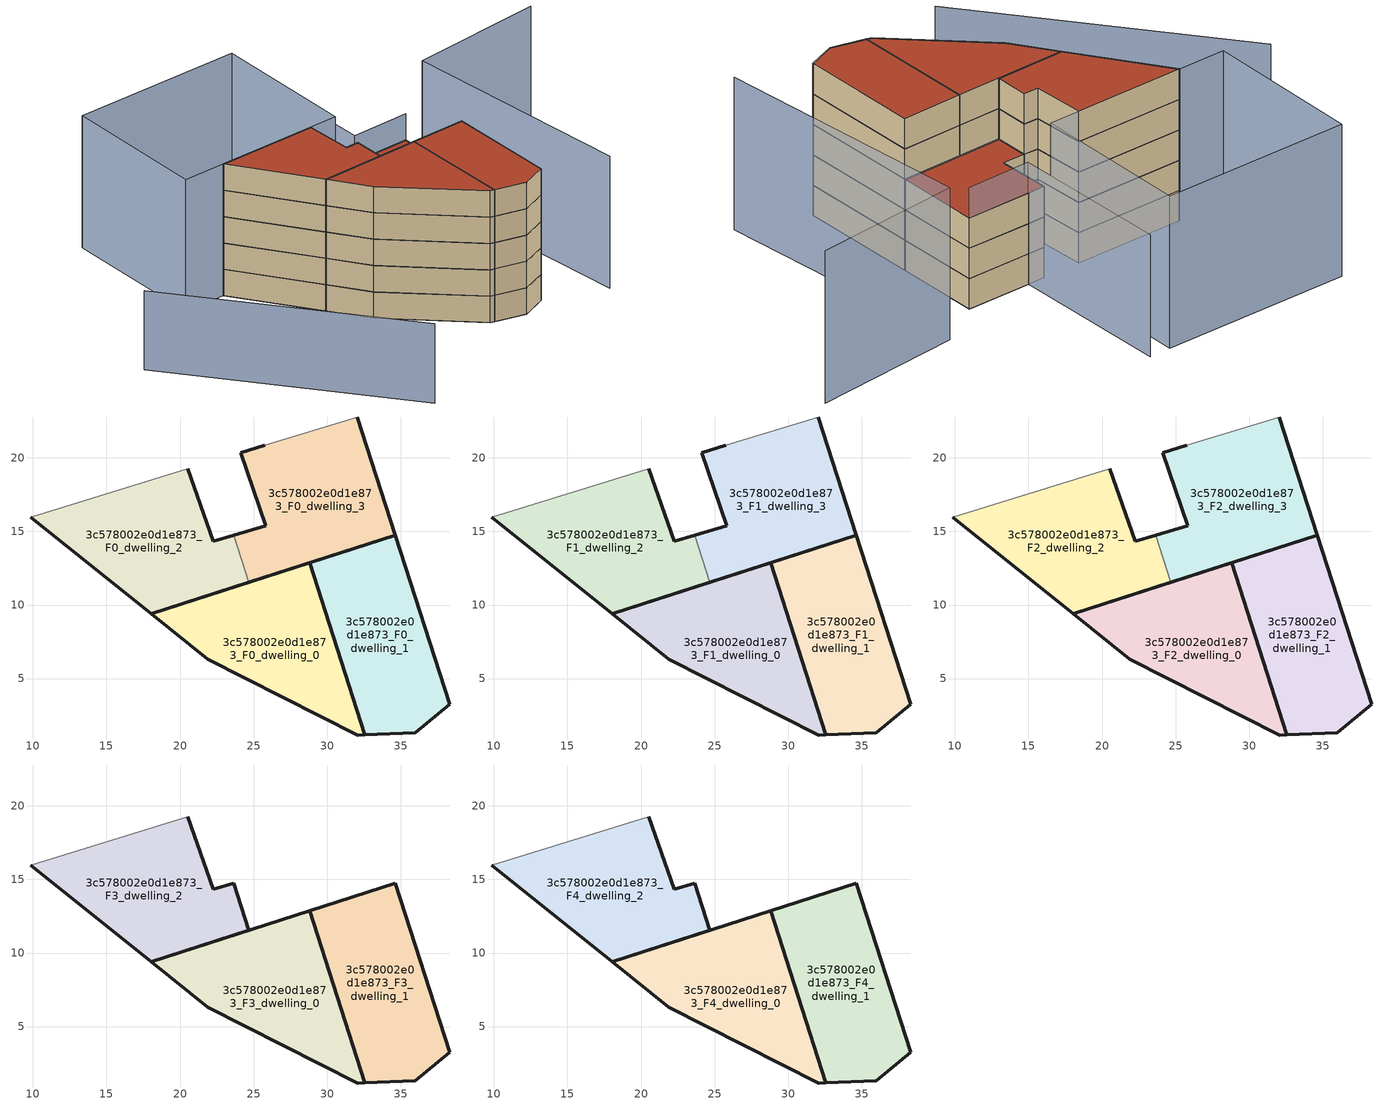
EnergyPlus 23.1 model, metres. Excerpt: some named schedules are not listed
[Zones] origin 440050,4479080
3c578002e0d1e873_F0_dwelling_0
 floor ground (EU_floor_Construction): 32.56,1.18 28.81,12.86 18.03,9.4 21.87,6.3 32.08,1.16 z0
 wall outside (EU_wall_Construction): 18.03,9.4 28.81,12.86 32.56,1.18 32.08,1.16 21.87,6.3 18.03,9.4 z0:3
3c578002e0d1e873_F0_dwelling_1
 floor ground (EU_floor_Construction): 38.33,3.24 34.63,14.74 28.81,12.86 32.56,1.18 36,1.33 z0
 wall outside (EU_wall_Construction): 28.81,12.86 34.63,14.74 38.33,3.24 36,1.33 32.56,1.18 28.81,12.86 z0:3
3c578002e0d1e873_F0_dwelling_2
 floor ground (EU_floor_Construction): 24.68,11.54 23.65,14.75 22.27,14.35 20.51,19.26 9.86,15.98 18.03,9.4 z0
 wall outside (EU_wall_Construction): 20.51,19.26 22.27,14.35 23.65,14.75 / 24.68,11.54 18.03,9.4 9.86,15.98 z0:3
 wall adiabatic (EU_wall_Construction): 9.86,15.98 20.51,19.26 z0:3
 wall to 3c578002e0d1e873_F0_dwelling_3 (EU_wall_Construction): 23.65,14.75 24.68,11.54 z0:3
3c578002e0d1e873_F0_dwelling_3
 floor ground (EU_floor_Construction): 34.63,14.74 32.05,22.79 25.78,20.87 24.13,20.35 25.82,15.4 23.65,14.75 24.68,11.54 z0
 wall outside (EU_wall_Construction): 23.65,14.75 25.82,15.4 24.13,20.35 25.78,20.87 / 32.05,22.79 34.63,14.74 24.68,11.54 z0:3
 wall adiabatic (EU_wall_Construction): 25.78,20.87 32.05,22.79 z0:3
3c578002e0d1e873_F1_dwelling_0
 floor to 3c578002e0d1e873_F0_dwelling_0 (EU_floor_Construction): 32.56,1.18 28.81,12.86 18.03,9.4 21.87,6.3 32.08,1.16 z3
 wall outside (EU_wall_Construction): 18.03,9.4 28.81,12.86 32.56,1.18 32.08,1.16 21.87,6.3 18.03,9.4 z3:6
3c578002e0d1e873_F1_dwelling_1
 floor to 3c578002e0d1e873_F0_dwelling_1 (EU_floor_Construction): 38.33,3.24 34.63,14.74 28.81,12.86 32.56,1.18 36,1.33 z3
 wall outside (EU_wall_Construction): 28.81,12.86 34.63,14.74 38.33,3.24 36,1.33 32.56,1.18 28.81,12.86 z3:6
3c578002e0d1e873_F1_dwelling_2
 floor to 3c578002e0d1e873_F0_dwelling_2 (EU_floor_Construction): 24.68,11.54 23.65,14.75 22.27,14.35 20.51,19.26 9.86,15.98 18.03,9.4 z3
 wall outside (EU_wall_Construction): 20.51,19.26 22.27,14.35 23.65,14.75 / 24.68,11.54 18.03,9.4 9.86,15.98 z3:6
 wall adiabatic (EU_wall_Construction): 9.86,15.98 20.51,19.26 z3:6
 wall to 3c578002e0d1e873_F1_dwelling_3 (EU_wall_Construction): 23.65,14.75 24.68,11.54 z3:6
3c578002e0d1e873_F1_dwelling_3
 floor to 3c578002e0d1e873_F0_dwelling_3 (EU_floor_Construction): 34.63,14.74 32.05,22.79 25.77,20.87 24.13,20.35 25.82,15.4 23.65,14.75 24.68,11.54 z3
 wall outside (EU_wall_Construction): 23.65,14.75 25.82,15.4 24.13,20.35 25.78,20.87 / 32.05,22.79 34.63,14.74 24.68,11.54 z3:6
 wall adiabatic (EU_wall_Construction): 25.78,20.87 32.05,22.79 z3:6
3c578002e0d1e873_F2_dwelling_0
 floor to 3c578002e0d1e873_F1_dwelling_0 (EU_floor_Construction): 32.56,1.18 28.81,12.86 18.03,9.4 21.87,6.3 32.08,1.16 z6
 wall outside (EU_wall_Construction): 18.03,9.4 28.81,12.86 32.56,1.18 32.08,1.16 21.87,6.3 18.03,9.4 z6:9
3c578002e0d1e873_F2_dwelling_1
 floor to 3c578002e0d1e873_F1_dwelling_1 (EU_floor_Construction): 38.33,3.24 34.63,14.74 28.81,12.86 32.56,1.18 36,1.33 z6
 wall outside (EU_wall_Construction): 28.81,12.86 34.63,14.74 38.33,3.24 36,1.33 32.56,1.18 28.81,12.86 z6:9
3c578002e0d1e873_F2_dwelling_2
 floor to 3c578002e0d1e873_F1_dwelling_2 (EU_floor_Construction): 24.68,11.54 23.65,14.75 22.27,14.35 20.51,19.26 9.86,15.98 18.03,9.4 z6
 wall outside (EU_wall_Construction): 20.51,19.26 22.27,14.35 23.65,14.75 / 24.68,11.54 18.03,9.4 9.86,15.98 z6:9
 wall adiabatic (EU_wall_Construction): 9.86,15.98 20.51,19.26 z6:9
 wall to 3c578002e0d1e873_F2_dwelling_3 (EU_wall_Construction): 23.65,14.75 24.68,11.54 z6:9
3c578002e0d1e873_F2_dwelling_3
 floor to 3c578002e0d1e873_F1_dwelling_3 (EU_floor_Construction): 34.63,14.74 32.05,22.79 25.77,20.87 24.13,20.35 25.82,15.4 23.65,14.75 24.68,11.54 z6
 wall outside (EU_wall_Construction): 23.65,14.75 25.82,15.4 24.13,20.35 25.78,20.87 / 32.05,22.79 34.63,14.74 24.68,11.54 z6:9
 wall adiabatic (EU_wall_Construction): 25.78,20.87 32.05,22.79 z6:9
 roof outside (EU_roof_Construction): 32.05,22.79 34.63,14.74 24.68,11.54 23.65,14.75 25.82,15.4 24.13,20.35 25.78,20.87 z9
3c578002e0d1e873_F3_dwelling_0
 floor to 3c578002e0d1e873_F2_dwelling_0 (EU_floor_Construction): 32.56,1.18 28.81,12.86 18.03,9.4 21.87,6.3 32.08,1.16 z9
 wall outside (EU_wall_Construction): 18.03,9.4 28.81,12.86 32.56,1.18 32.08,1.16 21.87,6.3 18.03,9.4 z9:12
3c578002e0d1e873_F3_dwelling_1
 floor to 3c578002e0d1e873_F2_dwelling_1 (EU_floor_Construction): 38.33,3.24 34.63,14.74 28.81,12.86 32.56,1.18 36,1.33 z9
 wall outside (EU_wall_Construction): 28.81,12.86 34.63,14.74 38.33,3.24 36,1.33 32.56,1.18 28.81,12.86 z9:12
3c578002e0d1e873_F3_dwelling_2
 floor to 3c578002e0d1e873_F2_dwelling_2 (EU_floor_Construction): 24.68,11.54 23.65,14.75 22.27,14.35 20.51,19.26 9.86,15.98 18.03,9.4 z9
 wall outside (EU_wall_Construction): 20.51,19.26 22.27,14.35 23.65,14.75 24.68,11.54 18.03,9.4 9.86,15.98 z9:12
 wall adiabatic (EU_wall_Construction): 9.86,15.98 20.51,19.26 z9:12
3c578002e0d1e873_F4_dwelling_0
 floor to 3c578002e0d1e873_F3_dwelling_0 (EU_floor_Construction): 32.56,1.18 28.81,12.86 18.03,9.4 21.87,6.3 32.08,1.16 z12
 wall outside (EU_wall_Construction): 18.03,9.4 28.81,12.86 32.56,1.18 32.08,1.16 21.87,6.3 18.03,9.4 z12:15
 roof outside (EU_roof_Construction): 28.81,12.86 32.56,1.18 32.08,1.16 21.87,6.3 18.03,9.4 z15
3c578002e0d1e873_F4_dwelling_1
 floor to 3c578002e0d1e873_F3_dwelling_1 (EU_floor_Construction): 38.33,3.24 34.63,14.74 28.81,12.86 32.56,1.18 36,1.33 z12
 wall outside (EU_wall_Construction): 28.81,12.86 34.63,14.74 38.33,3.24 36,1.33 32.56,1.18 28.81,12.86 z12:15
 roof outside (EU_roof_Construction): 34.63,14.74 38.33,3.24 36,1.33 32.56,1.18 28.81,12.86 z15
3c578002e0d1e873_F4_dwelling_2
 floor to 3c578002e0d1e873_F3_dwelling_2 (EU_floor_Construction): 24.68,11.54 23.65,14.75 22.27,14.35 20.51,19.26 9.86,15.98 18.03,9.4 z12
 wall outside (EU_wall_Construction): 20.51,19.26 22.27,14.35 23.65,14.75 24.68,11.54 18.03,9.4 9.86,15.98 z12:15
 wall adiabatic (EU_wall_Construction): 9.86,15.98 20.51,19.26 z12:15
 roof outside (EU_roof_Construction): 20.51,19.26 22.27,14.35 23.65,14.75 24.68,11.54 18.03,9.4 9.86,15.98 z15
shading: 45.41,2.84 35.5,26.87 / 35.5,26.87 49.33,32.57 / 0.66,29.78 18.81,35.33 / 18.81,35.33 23.46,20.15 / 23.46,20.15 5.32,14.59 / 5.32,14.59 0.66,29.78 z0:15; -2.73,5.76 21.16,-11.04 z0:9; 32.06,22.79 25.8,20.75 / 25.8,20.75 20.85,35.96 z0:12
[Building]
EU S2 Campaign: North Axis=0; Terrain=City; Solar Distribution=FullExterior
[Site:Location]
Madrid: Latitude=40.5; Longitude=-3.5; Time Zone=1; Elevation=609
[SizingPeriod:WeatherFileDays]
AnnualSizingPeriod: Begin Month=1; Begin Day of Month=1; End Month=12; End Day of Month=31; Day of Week for Start Day=Monday; Use Weather File Daylight Saving Period=No; Use Weather File Rain and Snow Indicators=No
[MATERIAL]
EU_InternalMass_Material: Roughness=MediumRough; Thickness=0.1; Conductivity=1; Density=1800; Specific Heat=900; Thermal Absorptance=0.9; Solar Absorptance=0.7; Visible Absorptance=0.7
[MATERIAL:NOMASS] Roughness=MediumRough; Thermal Absorptance=0.9; Solar Absorptance=0.7; Visible Absorptance=0.7
Name | Thermal Resistance
EU_wall_NoMass | 1.60022
EU_roof_NoMass | 1.57597
EU_floor_NoMass | 0.470652
[CONSTRUCTION]
EU_wall_Construction: EU_wall_NoMass
EU_roof_Construction: EU_roof_NoMass
EU_floor_Construction: EU_floor_NoMass
EU_InternalMass_Construction: EU_InternalMass_Material
[ZONE] Type=1; Multiplier=1; Ceiling Height=autocalculate; Floor Area=autocalculate; Part of Total Floor Area=Yes
Name | Volume
3c578002e0d1e873_F0_dwelling_0; 3c578002e0d1e873_F1_dwelling_0; 3c578002e0d1e873_F2_dwelling_0; 3c578002e0d1e873_F3_dwelling_0; 3c578002e0d1e873_F4_dwelling_0 | 232.659
3c578002e0d1e873_F0_dwelling_1 | 232.667
3c578002e0d1e873_F1_dwelling_1; 3c578002e0d1e873_F2_dwelling_1; 3c578002e0d1e873_F3_dwelling_1; 3c578002e0d1e873_F4_dwelling_1 | 232.666
3c578002e0d1e873_F0_dwelling_2; 3c578002e0d1e873_F1_dwelling_2; 3c578002e0d1e873_F2_dwelling_2; 3c578002e0d1e873_F3_dwelling_2; 3c578002e0d1e873_F4_dwelling_2 | 232.676
3c578002e0d1e873_F0_dwelling_3; 3c578002e0d1e873_F1_dwelling_3; 3c578002e0d1e873_F2_dwelling_3 | 232.671
[INTERNALMASS] Construction=EU_InternalMass_Construction
Name | Zone or ZoneList | Surface Area
3c578002e0d1e873_F0_dwelling_0_EU_InternalMass | 3c578002e0d1e873_F0_dwelling_0 | 77.5531
3c578002e0d1e873_F0_dwelling_1_EU_InternalMass | 3c578002e0d1e873_F0_dwelling_1 | 77.5553
3c578002e0d1e873_F0_dwelling_2_EU_InternalMass | 3c578002e0d1e873_F0_dwelling_2 | 77.5586
3c578002e0d1e873_F0_dwelling_3_EU_InternalMass | 3c578002e0d1e873_F0_dwelling_3 | 77.561
3c578002e0d1e873_F1_dwelling_0_EU_InternalMass | 3c578002e0d1e873_F1_dwelling_0 | 77.5531
3c578002e0d1e873_F1_dwelling_1_EU_InternalMass | 3c578002e0d1e873_F1_dwelling_1 | 77.5553
3c578002e0d1e873_F1_dwelling_2_EU_InternalMass | 3c578002e0d1e873_F1_dwelling_2 | 77.5586
3c578002e0d1e873_F1_dwelling_3_EU_InternalMass | 3c578002e0d1e873_F1_dwelling_3 | 77.561
3c578002e0d1e873_F2_dwelling_0_EU_InternalMass | 3c578002e0d1e873_F2_dwelling_0 | 77.5531
3c578002e0d1e873_F2_dwelling_1_EU_InternalMass | 3c578002e0d1e873_F2_dwelling_1 | 77.5553
3c578002e0d1e873_F2_dwelling_2_EU_InternalMass | 3c578002e0d1e873_F2_dwelling_2 | 77.5586
3c578002e0d1e873_F2_dwelling_3_EU_InternalMass | 3c578002e0d1e873_F2_dwelling_3 | 77.561
3c578002e0d1e873_F3_dwelling_0_EU_InternalMass | 3c578002e0d1e873_F3_dwelling_0 | 103.407
3c578002e0d1e873_F3_dwelling_1_EU_InternalMass | 3c578002e0d1e873_F3_dwelling_1 | 103.412
3c578002e0d1e873_F3_dwelling_2_EU_InternalMass | 3c578002e0d1e873_F3_dwelling_2 | 103.413
3c578002e0d1e873_F4_dwelling_0_EU_InternalMass | 3c578002e0d1e873_F4_dwelling_0 | 103.407
3c578002e0d1e873_F4_dwelling_1_EU_InternalMass | 3c578002e0d1e873_F4_dwelling_1 | 103.412
3c578002e0d1e873_F4_dwelling_2_EU_InternalMass | 3c578002e0d1e873_F4_dwelling_2 | 103.413
[OTHEREQUIPMENT] Fuel Type=Electricity; Design Level Calculation Method=Watts/Area; Power per Zone Floor Area=1; Fraction Latent=0; Fraction Radiant=0; Fraction Lost=0; Carbon Dioxide Generation Rate=0; EndUse Subcategory=EU_Step8_InternalGains
Name | Zone or ZoneList or Space or SpaceList | Schedule
EU_Step8_InternalGain_3c578002e0d1e873_F0_dwelling_0_f000 | 3c578002e0d1e873_F0_dwelling_0 | EU_Step8_GainSchedule_3c578002e0d1e873_F0_dwelling_0_f000
EU_Step8_InternalGain_3c578002e0d1e873_F0_dwelling_1_f000 | 3c578002e0d1e873_F0_dwelling_1 | EU_Step8_GainSchedule_3c578002e0d1e873_F0_dwelling_1_f000
EU_Step8_InternalGain_3c578002e0d1e873_F0_dwelling_2_f000 | 3c578002e0d1e873_F0_dwelling_2 | EU_Step8_GainSchedule_3c578002e0d1e873_F0_dwelling_2_f000
EU_Step8_InternalGain_3c578002e0d1e873_F0_dwelling_3_f000 | 3c578002e0d1e873_F0_dwelling_3 | EU_Step8_GainSchedule_3c578002e0d1e873_F0_dwelling_3_f000
EU_Step8_InternalGain_3c578002e0d1e873_F1_dwelling_0_f000 | 3c578002e0d1e873_F1_dwelling_0 | EU_Step8_GainSchedule_3c578002e0d1e873_F1_dwelling_0_f000
EU_Step8_InternalGain_3c578002e0d1e873_F1_dwelling_1_f000 | 3c578002e0d1e873_F1_dwelling_1 | EU_Step8_GainSchedule_3c578002e0d1e873_F1_dwelling_1_f000
EU_Step8_InternalGain_3c578002e0d1e873_F1_dwelling_2_f000 | 3c578002e0d1e873_F1_dwelling_2 | EU_Step8_GainSchedule_3c578002e0d1e873_F1_dwelling_2_f000
EU_Step8_InternalGain_3c578002e0d1e873_F1_dwelling_3_f000 | 3c578002e0d1e873_F1_dwelling_3 | EU_Step8_GainSchedule_3c578002e0d1e873_F1_dwelling_3_f000
EU_Step8_InternalGain_3c578002e0d1e873_F2_dwelling_0_f000 | 3c578002e0d1e873_F2_dwelling_0 | EU_Step8_GainSchedule_3c578002e0d1e873_F2_dwelling_0_f000
EU_Step8_InternalGain_3c578002e0d1e873_F2_dwelling_1_f000 | 3c578002e0d1e873_F2_dwelling_1 | EU_Step8_GainSchedule_3c578002e0d1e873_F2_dwelling_1_f000
EU_Step8_InternalGain_3c578002e0d1e873_F2_dwelling_2_f000 | 3c578002e0d1e873_F2_dwelling_2 | EU_Step8_GainSchedule_3c578002e0d1e873_F2_dwelling_2_f000
EU_Step8_InternalGain_3c578002e0d1e873_F2_dwelling_3_f000 | 3c578002e0d1e873_F2_dwelling_3 | EU_Step8_GainSchedule_3c578002e0d1e873_F2_dwelling_3_f000
EU_Step8_InternalGain_3c578002e0d1e873_F3_dwelling_0_f000 | 3c578002e0d1e873_F3_dwelling_0 | EU_Step8_GainSchedule_3c578002e0d1e873_F3_dwelling_0_f000
EU_Step8_InternalGain_3c578002e0d1e873_F3_dwelling_1_f000 | 3c578002e0d1e873_F3_dwelling_1 | EU_Step8_GainSchedule_3c578002e0d1e873_F3_dwelling_1_f000
EU_Step8_InternalGain_3c578002e0d1e873_F3_dwelling_2_f000 | 3c578002e0d1e873_F3_dwelling_2 | EU_Step8_GainSchedule_3c578002e0d1e873_F3_dwelling_2_f000
EU_Step8_InternalGain_3c578002e0d1e873_F4_dwelling_0_f000 | 3c578002e0d1e873_F4_dwelling_0 | EU_Step8_GainSchedule_3c578002e0d1e873_F4_dwelling_0_f000
EU_Step8_InternalGain_3c578002e0d1e873_F4_dwelling_1_f000 | 3c578002e0d1e873_F4_dwelling_1 | EU_Step8_GainSchedule_3c578002e0d1e873_F4_dwelling_1_f000
EU_Step8_InternalGain_3c578002e0d1e873_F4_dwelling_2_f000 | 3c578002e0d1e873_F4_dwelling_2 | EU_Step8_GainSchedule_3c578002e0d1e873_F4_dwelling_2_f000
[ZONEVENTILATION:DESIGNFLOWRATE] Schedule=EU_AlwaysOn; Design Flow Rate Calculation Method=AirChanges/Hour; Air Changes per Hour=0.480704; Ventilation Type=Natural; Fan Pressure Rise=0; Fan Total Efficiency=1; Constant Term Coefficient=1; Temperature Term Coefficient=0; Velocity Term Coefficient=0; Velocity Squared Term Coefficient=0; Minimum Indoor Temperature=-100; Maximum Indoor Temperature=100; Delta Temperature=-100; Minimum Outdoor Temperature=-100; Maximum Outdoor Temperature=100; Maximum Wind Speed=40
Name | Zone or ZoneList or Space or SpaceList
EU_ConstantAir_3c578002e0d1e873_F0_dwelling_0 | 3c578002e0d1e873_F0_dwelling_0
EU_ConstantAir_3c578002e0d1e873_F0_dwelling_1 | 3c578002e0d1e873_F0_dwelling_1
EU_ConstantAir_3c578002e0d1e873_F0_dwelling_2 | 3c578002e0d1e873_F0_dwelling_2
EU_ConstantAir_3c578002e0d1e873_F0_dwelling_3 | 3c578002e0d1e873_F0_dwelling_3
EU_ConstantAir_3c578002e0d1e873_F1_dwelling_0 | 3c578002e0d1e873_F1_dwelling_0
EU_ConstantAir_3c578002e0d1e873_F1_dwelling_1 | 3c578002e0d1e873_F1_dwelling_1
EU_ConstantAir_3c578002e0d1e873_F1_dwelling_2 | 3c578002e0d1e873_F1_dwelling_2
EU_ConstantAir_3c578002e0d1e873_F1_dwelling_3 | 3c578002e0d1e873_F1_dwelling_3
EU_ConstantAir_3c578002e0d1e873_F2_dwelling_0 | 3c578002e0d1e873_F2_dwelling_0
EU_ConstantAir_3c578002e0d1e873_F2_dwelling_1 | 3c578002e0d1e873_F2_dwelling_1
EU_ConstantAir_3c578002e0d1e873_F2_dwelling_2 | 3c578002e0d1e873_F2_dwelling_2
EU_ConstantAir_3c578002e0d1e873_F2_dwelling_3 | 3c578002e0d1e873_F2_dwelling_3
EU_ConstantAir_3c578002e0d1e873_F3_dwelling_0 | 3c578002e0d1e873_F3_dwelling_0
EU_ConstantAir_3c578002e0d1e873_F3_dwelling_1 | 3c578002e0d1e873_F3_dwelling_1
EU_ConstantAir_3c578002e0d1e873_F3_dwelling_2 | 3c578002e0d1e873_F3_dwelling_2
EU_ConstantAir_3c578002e0d1e873_F4_dwelling_0 | 3c578002e0d1e873_F4_dwelling_0
EU_ConstantAir_3c578002e0d1e873_F4_dwelling_1 | 3c578002e0d1e873_F4_dwelling_1
EU_ConstantAir_3c578002e0d1e873_F4_dwelling_2 | 3c578002e0d1e873_F4_dwelling_2
[HVACTEMPLATE:THERMOSTAT] Constant Heating Setpoint=20; Constant Cooling Setpoint=50
EU_HeatOnly_3c578002e0d1e873_F0_dwelling_0; EU_HeatOnly_3c578002e0d1e873_F0_dwelling_1; EU_HeatOnly_3c578002e0d1e873_F0_dwelling_2; EU_HeatOnly_3c578002e0d1e873_F0_dwelling_3; EU_HeatOnly_3c578002e0d1e873_F1_dwelling_0; EU_HeatOnly_3c578002e0d1e873_F1_dwelling_1; EU_HeatOnly_3c578002e0d1e873_F1_dwelling_2; EU_HeatOnly_3c578002e0d1e873_F1_dwelling_3; EU_HeatOnly_3c578002e0d1e873_F2_dwelling_0; EU_HeatOnly_3c578002e0d1e873_F2_dwelling_1; EU_HeatOnly_3c578002e0d1e873_F2_dwelling_2; EU_HeatOnly_3c578002e0d1e873_F2_dwelling_3; EU_HeatOnly_3c578002e0d1e873_F3_dwelling_0; EU_HeatOnly_3c578002e0d1e873_F3_dwelling_1; EU_HeatOnly_3c578002e0d1e873_F3_dwelling_2; EU_HeatOnly_3c578002e0d1e873_F4_dwelling_0; EU_HeatOnly_3c578002e0d1e873_F4_dwelling_1; EU_HeatOnly_3c578002e0d1e873_F4_dwelling_2
[HVACTEMPLATE:ZONE:IDEALLOADSAIRSYSTEM] System Availability Schedule=EU_AlwaysOn; Maximum Heating Supply Air Temperature=50; Minimum Cooling Supply Air Temperature=13; Maximum Heating Supply Air Humidity Ratio=0.0156; Minimum Cooling Supply Air Humidity Ratio=0.0077; Heating Limit=NoLimit; Cooling Limit=NoLimit; Heating Availability Schedule=EU_AlwaysOn; Cooling Availability Schedule=EU_CoolingOff; Dehumidification Control Type=ConstantSensibleHeatRatio; Cooling Sensible Heat Ratio=0.7; Dehumidification Setpoint=60; Humidification Control Type=None; Humidification Setpoint=30; Outdoor Air Method=None; Outdoor Air Flow Rate per Person=0.00944; Outdoor Air Flow Rate per Zone Floor Area=0; Outdoor Air Flow Rate per Zone=0; Demand Controlled Ventilation Type=None; Outdoor Air Economizer Type=NoEconomizer; Heat Recovery Type=None; Sensible Heat Recovery Effectiveness=0.7; Latent Heat Recovery Effectiveness=0.65
Name | Template Thermostat
3c578002e0d1e873_F0_dwelling_0 | EU_HeatOnly_3c578002e0d1e873_F0_dwelling_0
3c578002e0d1e873_F0_dwelling_1 | EU_HeatOnly_3c578002e0d1e873_F0_dwelling_1
3c578002e0d1e873_F0_dwelling_2 | EU_HeatOnly_3c578002e0d1e873_F0_dwelling_2
3c578002e0d1e873_F0_dwelling_3 | EU_HeatOnly_3c578002e0d1e873_F0_dwelling_3
3c578002e0d1e873_F1_dwelling_0 | EU_HeatOnly_3c578002e0d1e873_F1_dwelling_0
3c578002e0d1e873_F1_dwelling_1 | EU_HeatOnly_3c578002e0d1e873_F1_dwelling_1
